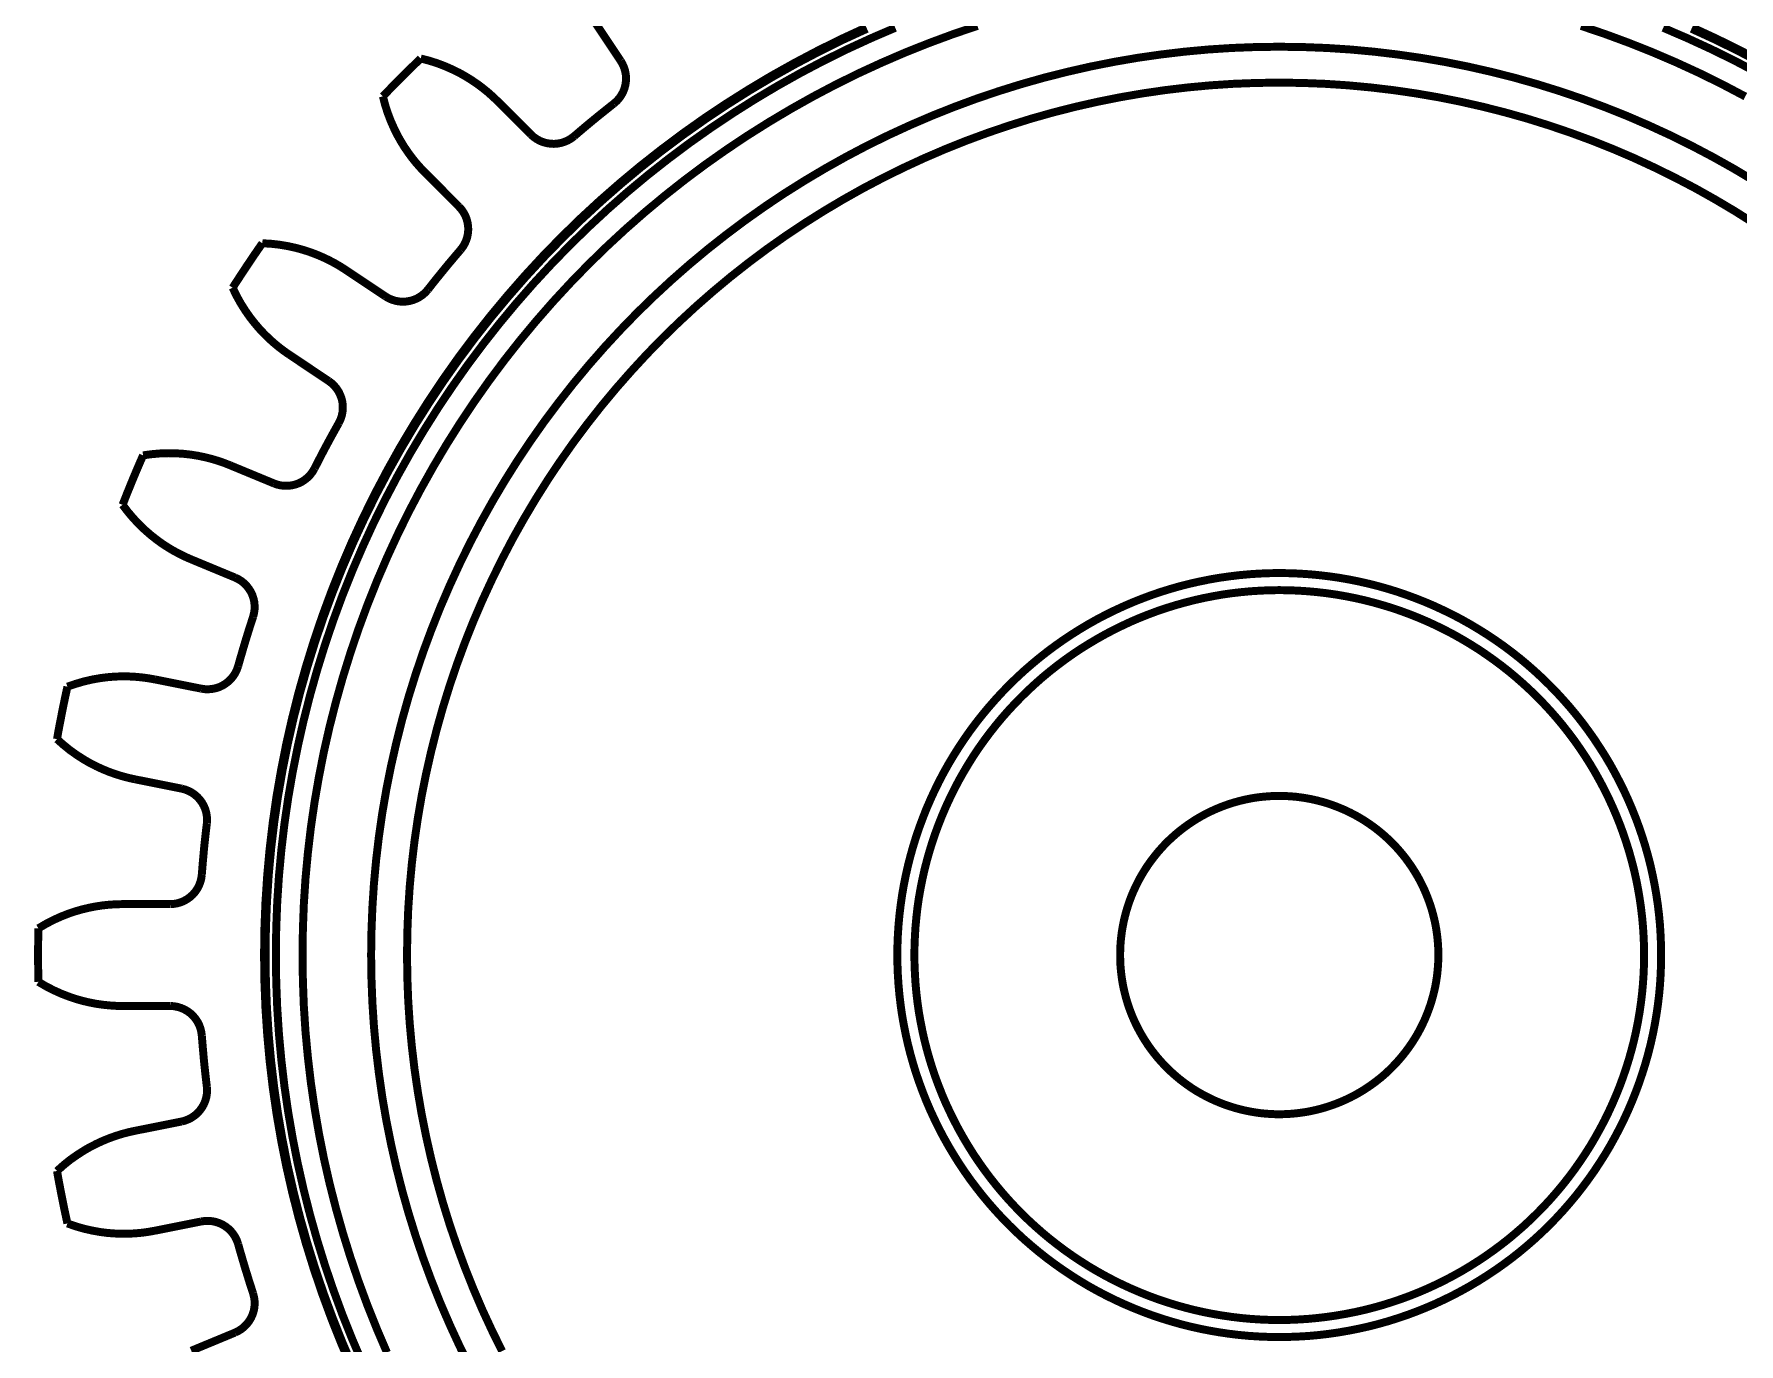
# Model space of a CAD drawing. Extents: x 1.1 to 21.8, y 1.7 to 15.4.
# Drawn here: x 7.435 to 9.544, y 2.749 to 4.369 of the extents above; entities that cross this region are included whole.
import ezdxf

# ---------------------------------------------------------------- set-up
doc = ezdxf.new("R2010")
doc.units = 0
doc.layers.get('0').update_dxf_attribs({"linetype": 'CONTINUOUS'})

msp = doc.modelspace()

# ---------------------------------------------------------------- linework, layer by layer
at = {"color": 0, "const_width": 0.00985}
for points in [[(8.16114, 4.33583), (8.12858, 4.38456)], [(8.465, 4.37722), (8.43517, 4.36344), (8.40565, 4.3489), (8.37657, 4.33356), (8.34788, 4.31754), (8.31967, 4.30072), (8.29183, 4.28315), (8.26449, 4.26492), (8.23763, 4.24593), (8.21132, 4.22624), (8.18549, 4.20589), (8.16021, 4.18485), (8.13547, 4.16319), (8.11133, 4.1409), (8.08778, 4.11794), (8.06483, 4.0944), (8.04254, 4.07026), (8.02089, 4.04551), (7.99983, 4.02024), (7.97949, 3.99442), (7.95979, 3.9681), (7.94081, 3.94125), (7.92258, 3.9139), (7.905, 3.88607), (7.88818, 3.85786), (7.87218, 3.82915), (7.85682, 3.80007), (7.84229, 3.77056), (7.8285, 3.74072), (7.81554, 3.7105), (7.80339, 3.67996), (7.79199, 3.64914), (7.78142, 3.618), (7.77171, 3.58658), (7.76275, 3.55496), (7.75467, 3.52311), (7.7474, 3.491), (7.741, 3.45876), (7.7354, 3.42638), (7.73068, 3.39382), (7.72683, 3.36117), (7.72385, 3.32844), (7.72168, 3.29563), (7.72038, 3.26281), (7.71994, 3.22993), (7.72038, 3.19706), (7.72168, 3.16417), (7.72385, 3.1314), (7.72683, 3.09864), (7.73068, 3.06597), (7.7354, 3.03347), (7.741, 3.00103), (7.7474, 2.96881), (7.75467, 2.93674), (7.76275, 2.90489), (7.77171, 2.87321), (7.78142, 2.84185), (7.79199, 2.81071), (7.80339, 2.77983), (7.81554, 2.74929), (7.8285, 2.71912)], [(7.83018, 2.71983), (7.81722, 2.75), (7.80507, 2.78049), (7.79372, 2.81131), (7.78315, 2.84239), (7.77344, 2.87375), (7.76449, 2.90533), (7.75646, 2.93718), (7.74918, 2.96918), (7.74278, 3.00136), (7.73719, 3.03375), (7.73247, 3.06625), (7.72863, 3.09885), (7.72564, 3.13151), (7.72353, 3.16428), (7.72222, 3.19706), (7.72179, 3.22993), (7.72222, 3.26275), (7.72353, 3.29551), (7.72564, 3.32829), (7.72863, 3.361), (7.73247, 3.39361), (7.73719, 3.42611), (7.74278, 3.45844), (7.74918, 3.49067), (7.75646, 3.52268), (7.76449, 3.55447), (7.77344, 3.5861), (7.78315, 3.61746), (7.79372, 3.64854), (7.80507, 3.67931), (7.81722, 3.70979), (7.83018, 3.73996), (7.84392, 3.76981), (7.85846, 3.79921), (7.87375, 3.82829), (7.88981, 3.85693), (7.90657, 3.88514), (7.9241, 3.91292), (7.94233, 3.94021), (7.96126, 3.96701), (7.9809, 3.99333), (8.00125, 4.0191), (8.02225, 4.04432), (8.04389, 4.06901), (8.06619, 4.09315), (8.08908, 4.11664), (8.11257, 4.13954), (8.13672, 4.16183), (8.1614, 4.18349), (8.18664, 4.20449), (8.2124, 4.22483), (8.23872, 4.24447), (8.26551, 4.2634), (8.29281, 4.28163), (8.32058, 4.29915), (8.34879, 4.31592), (8.37744, 4.33197), (8.40653, 4.34728), (8.43593, 4.36182), (8.46576, 4.37554)], [(8.50082, 4.37674), (8.47092, 4.36388), (8.4414, 4.35032), (8.41228, 4.33594), (8.38351, 4.32081), (8.35514, 4.3049), (8.32726, 4.28831), (8.29975, 4.27094), (8.27274, 4.25288), (8.24621, 4.23415), (8.22017, 4.21468), (8.19467, 4.19461), (8.16965, 4.17383), (8.14524, 4.1524), (8.12136, 4.13032), (8.0981, 4.10764), (8.07542, 4.08436), (8.05333, 4.06049), (8.03196, 4.03608), (8.01113, 4.01107), (7.99104, 3.98557), (7.97157, 3.95953), (7.95285, 3.933), (7.93479, 3.90597), (7.91743, 3.87847), (7.90082, 3.85058), (7.88493, 3.82221), (7.86979, 3.79346), (7.85542, 3.76432), (7.84185, 3.73481), (7.829, 3.70492), (7.81694, 3.67475), (7.80572, 3.64426), (7.79525, 3.6135), (7.78564, 3.58247), (7.77681, 3.55117), (7.76882, 3.51969), (7.76167, 3.48801), (7.75532, 3.45611), (7.74978, 3.4241), (7.74511, 3.39193), (7.74132, 3.35965), (7.73833, 3.32731), (7.73622, 3.29486), (7.73497, 3.26243), (7.73454, 3.22993), (7.73454, 3.22993), (7.73497, 3.19743), (7.73622, 3.16493), (7.73833, 3.13254), (7.74132, 3.10015), (7.74511, 3.06787), (7.74978, 3.03575), (7.75532, 3.00369), (7.76167, 2.97185), (7.76882, 2.94011), (7.77681, 2.90864), (7.78564, 2.87733), (7.79525, 2.84631), (7.80572, 2.81554), (7.81694, 2.78504), (7.829, 2.75489), (7.84185, 2.72504)], [(8.60243, 4.37907), (8.57249, 4.36893), (8.54281, 4.35796), (8.5134, 4.34625), (8.48438, 4.33376), (8.45562, 4.32053), (8.42725, 4.30653), (8.39925, 4.29178), (8.37169, 4.27632), (8.34451, 4.26014), (8.31776, 4.24328), (8.29144, 4.22569), (8.26557, 4.20747), (8.24024, 4.18853), (8.21539, 4.16894), (8.19108, 4.14871), (8.16732, 4.12788), (8.1441, 4.10639), (8.12142, 4.08431), (8.09933, 4.06164), (8.07785, 4.03842), (8.05701, 4.01465), (8.03678, 3.99035), (8.01719, 3.9655), (7.99826, 3.94011), (7.98004, 3.91428), (7.96246, 3.88797), (7.94558, 3.86122), (7.92942, 3.83404), (7.91396, 3.80647), (7.89919, 3.77849), (7.88519, 3.75011), (7.87196, 3.72136), (7.85949, 3.69233), (7.84776, 3.66292), (7.83681, 3.63325), (7.82667, 3.60331), (7.81728, 3.57308), (7.80871, 3.54264), (7.80089, 3.51199), (7.79389, 3.48113), (7.78776, 3.45008), (7.78239, 3.41894), (7.77783, 3.38764), (7.77414, 3.35622), (7.77121, 3.32471), (7.76915, 3.29312), (7.76796, 3.26156), (7.76753, 3.22993), (7.76796, 3.19829), (7.76915, 3.16667), (7.77121, 3.1351), (7.77414, 3.10363), (7.77783, 3.07221), (7.78239, 3.0409), (7.78776, 3.00971), (7.79389, 2.97868), (7.80089, 2.94786), (7.80871, 2.91715), (7.81728, 2.88672), (7.82667, 2.8565), (7.83681, 2.82656), (7.84776, 2.79688), (7.85949, 2.76753), (7.87196, 2.73844)], [(9.55236, 4.29178), (9.52436, 4.30653), (9.49604, 4.32053), (9.46729, 4.33376), (9.43821, 4.34625), (9.40886, 4.35796), (9.37918, 4.36893), (9.34924, 4.37907)], [(9.56814, 4.32081), (9.53939, 4.33594), (9.51019, 4.35032), (9.48068, 4.36388), (9.45085, 4.37674)], [(9.48589, 4.37554), (9.51568, 4.36182), (9.54514, 4.34728), (9.57422, 4.33197)], [(9.57508, 4.33356), (9.54596, 4.3489), (9.5165, 4.36344), (9.4866, 4.37722)], [(9.56282, 4.18778), (9.53754, 4.20281), (9.51187, 4.21718), (9.48583, 4.2309), (9.45947, 4.24387), (9.43272, 4.25618), (9.40576, 4.26779), (9.37842, 4.27869), (9.35081, 4.2889), (9.32297, 4.29833), (9.29486, 4.30707), (9.2666, 4.31506), (9.23807, 4.32226), (9.20936, 4.32878), (9.18056, 4.33453), (9.15153, 4.33951), (9.12244, 4.34369), (9.09326, 4.34717), (9.06396, 4.34988), (9.03461, 4.35178), (9.00521, 4.35292), (8.97581, 4.35331), (8.9464, 4.35292), (8.91704, 4.35178), (8.88769, 4.34988), (8.8584, 4.34717), (8.82915, 4.34369), (8.80007, 4.33951), (8.77111, 4.33453), (8.74224, 4.32878), (8.7136, 4.32226), (8.68506, 4.31506), (8.65674, 4.30707), (8.62869, 4.29833), (8.60081, 4.2889), (8.57324, 4.27869), (8.5459, 4.26779), (8.51888, 4.25618), (8.49219, 4.24387), (8.46582, 4.2309), (8.43978, 4.21718), (8.41411, 4.20281), (8.38883, 4.18778), (8.36393, 4.1721), (8.33951, 4.15576), (8.31549, 4.13878), (8.29194, 4.12115), (8.26882, 4.10297), (8.24621, 4.08415), (8.22413, 4.06478), (8.20253, 4.04482), (8.18143, 4.02431), (8.16092, 4.00319), (8.14094, 3.98161), (8.12158, 3.95953), (8.10275, 3.9369), (8.08458, 3.91379), (8.06694, 3.89025), (8.04997, 3.86621), (8.03364, 3.84179), (8.01796, 3.81689), (8.00293, 3.79161), (7.98856, 3.76594), (7.97483, 3.7399), (7.96186, 3.71354), (7.94954, 3.68685), (7.93793, 3.65983), (7.92703, 3.63249), (7.91683, 3.60493), (7.90739, 3.57704), (7.89865, 3.54899), (7.89068, 3.52067), (7.88346, 3.49214), (7.87696, 3.46349), (7.87121, 3.43463), (7.86621, 3.40565), (7.86203, 3.37657), (7.85856, 3.34733), (7.85585, 3.31803), (7.85394, 3.28868), (7.85281, 3.25933), (7.85237, 3.22993), (7.85281, 3.20053), (7.85394, 3.17111), (7.85585, 3.14176), (7.85856, 3.11247), (7.86203, 3.08328), (7.86621, 3.05419), (7.87121, 3.02518), (7.87696, 2.99636), (7.88346, 2.96767), (7.89068, 2.93913), (7.89865, 2.91086), (7.90739, 2.88276), (7.91683, 2.85493), (7.92703, 2.82731), (7.93793, 2.79997), (7.94954, 2.773), (7.96186, 2.74625), (7.97483, 2.71989)], [(7.86697, 4.29199), (7.87272, 4.29796), (7.87847, 4.30388), (7.88428, 4.30974), (7.896, 4.32146), (7.90186, 4.32726), (7.90776, 4.33301), (7.91374, 4.33876)], [(8.00868, 4.28614), (8.00265, 4.29189), (7.99647, 4.29736), (7.99001, 4.30257), (7.98329, 4.30757), (7.97624, 4.31233), (7.96897, 4.31679), (7.96149, 4.32101), (7.95378, 4.32482), (7.94412, 4.3291), (7.93431, 4.33285), (7.9241, 4.3361), (7.91374, 4.33876)], [(8.16114, 4.33583), (8.16336, 4.33197), (8.16521, 4.32785), (8.16656, 4.32357), (8.16743, 4.31912), (8.16775, 4.31461), (8.16754, 4.31011), (8.16683, 4.30567), (8.16564, 4.30132), (8.16396, 4.2971), (8.16183, 4.29324), (8.15929, 4.28961), (8.15636, 4.28629), (8.15261, 4.28293)], [(9.56347, 4.13482), (9.53961, 4.1499), (9.51531, 4.16433), (9.49067, 4.17817), (9.46565, 4.19129), (9.44032, 4.20378), (9.41471, 4.21565), (9.38872, 4.22678), (9.36253, 4.23725), (9.33599, 4.24701), (9.30925, 4.25608), (9.28228, 4.26449), (9.2551, 4.27214), (9.22771, 4.27908), (9.20014, 4.28532), (9.17247, 4.29085), (9.14458, 4.29563), (9.11664, 4.29969), (9.0886, 4.303), (9.06049, 4.30561), (9.03228, 4.30746), (9.00407, 4.30854), (8.97581, 4.30892), (8.9476, 4.30854), (8.91932, 4.30746), (8.89117, 4.30561), (8.86301, 4.303), (8.83496, 4.29969), (8.80701, 4.29563), (8.77919, 4.29085), (8.75146, 4.28532), (8.7239, 4.27908), (8.69656, 4.27214), (8.66938, 4.26449), (8.64242, 4.25608), (8.61561, 4.24701), (8.58914, 4.23725), (8.56287, 4.22678), (8.53694, 4.21565), (8.51129, 4.20378), (8.48594, 4.19129), (8.46094, 4.17817), (8.43631, 4.16433), (8.41206, 4.1499), (8.38813, 4.13482), (8.36469, 4.11914), (8.34158, 4.10286), (8.31896, 4.08594), (8.29676, 4.06847), (8.27507, 4.0504), (8.25385, 4.03179), (8.23307, 4.01258), (8.21283, 3.99289), (8.19314, 3.97265), (8.17399, 3.95188), (8.15533, 3.93067), (8.13726, 3.90896), (8.11979, 3.88678), (8.10286, 3.86415), (8.08658, 3.84104), (8.0709, 3.8176), (8.05583, 3.79368), (8.04139, 3.76942), (8.02756, 3.74479), (8.01443, 3.71978), (8.00196, 3.69444), (7.99007, 3.66878), (7.97894, 3.64285), (7.96847, 3.6166), (7.95871, 3.59011), (7.9496, 3.56332), (7.94125, 3.53635), (7.9336, 3.50917), (7.92665, 3.48178), (7.92042, 3.45426), (7.91487, 3.42654), (7.9101, 3.39871), (7.90603, 3.37076), (7.90272, 3.34272), (7.90013, 3.31456), (7.89828, 3.2864), (7.89719, 3.25814), (7.89681, 3.22993), (7.89719, 3.20167), (7.89828, 3.17344), (7.90013, 3.14524), (7.90272, 3.11714), (7.90603, 3.08908), (7.9101, 3.06114), (7.91487, 3.03326), (7.92042, 3.00558), (7.92665, 2.97803), (7.9336, 2.95063), (7.94125, 2.92344), (7.9496, 2.89649), (7.95871, 2.86974), (7.96847, 2.84321), (7.97894, 2.817), (7.99007, 2.79101), (8.00196, 2.7654), (8.01443, 2.74007)], [(7.9196, 4.19706), (7.91385, 4.20307), (7.90836, 4.20925), (7.90315, 4.21571), (7.89817, 4.22244), (7.89339, 4.22949), (7.88894, 4.23676), (7.88471, 4.24425), (7.88092, 4.25196), (7.87663, 4.26161), (7.87289, 4.27143), (7.86962, 4.28163), (7.86697, 4.29199)], [(8.05007, 4.24474), (8.00868, 4.28614)], [(8.10363, 4.24274), (8.10965, 4.24789), (8.11567, 4.25299), (8.12175, 4.25808), (8.12787, 4.26313), (8.134, 4.26812), (8.14019, 4.27311), (8.14638, 4.27806), (8.15261, 4.28293)], [(8.05007, 4.24474), (8.05344, 4.24175), (8.05712, 4.23915), (8.06104, 4.23699), (8.06521, 4.23529), (8.06961, 4.2341), (8.07411, 4.2334), (8.07856, 4.23318), (8.08306, 4.23351), (8.08751, 4.23438), (8.09169, 4.23568), (8.09576, 4.23747), (8.09961, 4.23969), (8.10363, 4.24274)], [(7.96099, 4.15565), (7.9196, 4.19706)], [(7.96099, 4.15565), (7.96397, 4.15229), (7.96658, 4.1486), (7.96875, 4.14469), (7.97043, 4.14051), (7.97162, 4.13612), (7.97233, 4.13162), (7.97254, 4.12717), (7.97217, 4.12267), (7.97136, 4.11822), (7.97006, 4.11404), (7.96826, 4.10997), (7.96604, 4.10612), (7.963, 4.10211)], [(7.68104, 4.05524), (7.68554, 4.06222), (7.69006, 4.06912), (7.69461, 4.07607), (7.69917, 4.08296), (7.70378, 4.08979), (7.70844, 4.09668), (7.71311, 4.10346), (7.71783, 4.11025)], [(7.82118, 4.07715), (7.81418, 4.08165), (7.80701, 4.08578), (7.79964, 4.08968), (7.7921, 4.09321), (7.78429, 4.09651), (7.77626, 4.0995), (7.76812, 4.10211), (7.75982, 4.10439), (7.74951, 4.10672), (7.7391, 4.10846), (7.72851, 4.10965), (7.71783, 4.11025)], [(7.92279, 4.05311), (7.92768, 4.05935), (7.93261, 4.06554), (7.93761, 4.07172), (7.9426, 4.07785), (7.94764, 4.08399), (7.95275, 4.09006), (7.95785, 4.09608), (7.963, 4.10211)], [(7.8699, 4.0446), (7.82118, 4.07715)], [(7.75119, 3.97244), (7.74442, 3.97715), (7.73779, 3.98221), (7.73139, 3.98753), (7.72526, 3.99311), (7.71918, 3.99914), (7.71337, 4.00537), (7.70785, 4.01193), (7.70253, 4.01872), (7.6965, 4.02735), (7.69086, 4.03629), (7.68571, 4.04563), (7.68104, 4.05524)], [(7.8699, 4.0446), (7.87375, 4.04237), (7.87787, 4.04053), (7.88217, 4.03917), (7.88661, 4.03831), (7.89111, 4.03797), (7.89561, 4.03819), (7.90007, 4.0389), (7.9044, 4.0401), (7.90864, 4.04178), (7.91249, 4.04389), (7.91613, 4.04644), (7.91943, 4.04937), (7.92279, 4.05311)], [(7.79992, 3.93989), (7.75119, 3.97244)], [(7.79992, 3.93989), (7.8035, 3.93718), (7.80675, 3.93408), (7.80963, 3.93061), (7.81213, 3.92686), (7.81413, 3.92279), (7.81569, 3.91857), (7.81679, 3.91417), (7.81733, 3.90972), (7.81733, 3.90522), (7.81689, 3.90082), (7.81592, 3.89649), (7.81451, 3.89231), (7.81228, 3.88775)], [(7.78244, 3.83187), (7.78603, 3.83892), (7.78965, 3.84597), (7.79329, 3.85297), (7.80078, 3.86697), (7.80458, 3.87392), (7.80843, 3.88086), (7.81228, 3.88775)], [(7.54492, 3.78678), (7.551, 3.80219), (7.55414, 3.80985), (7.55724, 3.81749), (7.56044, 3.82514), (7.56694, 3.84033), (7.57026, 3.84793)], [(7.67806, 3.83561), (7.67036, 3.83865), (7.66254, 3.84131), (7.65457, 3.84369), (7.64643, 3.84571), (7.63807, 3.84744), (7.62967, 3.84879), (7.62115, 3.84978), (7.61257, 3.85037), (7.60206, 3.85064), (7.59147, 3.85032), (7.58083, 3.84939), (7.57026, 3.84793)], [(7.73221, 3.81321), (7.67806, 3.83561)], [(7.73221, 3.81321), (7.73643, 3.81174), (7.74083, 3.81076), (7.74528, 3.81028), (7.74978, 3.81028), (7.75429, 3.81087), (7.75874, 3.8119), (7.76292, 3.81347), (7.76699, 3.81549), (7.77072, 3.81799), (7.77414, 3.82081), (7.77718, 3.824), (7.77989, 3.82753), (7.78244, 3.83187)], [(7.62989, 3.71924), (7.62229, 3.72254), (7.61486, 3.72624), (7.60753, 3.73019), (7.60037, 3.73449), (7.59326, 3.73915), (7.58637, 3.74419), (7.57964, 3.74951), (7.57314, 3.75515), (7.56549, 3.76243), (7.55826, 3.77013), (7.55137, 3.77826), (7.54492, 3.78678)], [(7.68397, 3.69683), (7.62989, 3.71924)], [(7.68397, 3.69683), (7.68804, 3.69488), (7.69185, 3.69249), (7.69532, 3.68967), (7.69851, 3.68642), (7.70128, 3.68283), (7.70367, 3.67899), (7.70557, 3.67492), (7.70697, 3.67063), (7.7079, 3.66624), (7.70828, 3.66183), (7.70817, 3.65739), (7.70757, 3.653), (7.70632, 3.64811)], [(7.68793, 3.58746), (7.69006, 3.59511), (7.6945, 3.61029), (7.69678, 3.61789), (7.69911, 3.62549), (7.70144, 3.63303), (7.70632, 3.64811)], [(7.64231, 3.5594), (7.64675, 3.55875), (7.65126, 3.55865), (7.65571, 3.55903), (7.66015, 3.55994), (7.66444, 3.56136), (7.66857, 3.56326), (7.67236, 3.56565), (7.67594, 3.56842), (7.67914, 3.57156), (7.68192, 3.57503), (7.68431, 3.57872), (7.68625, 3.58274), (7.68793, 3.58746)], [(7.46382, 3.49696), (7.46522, 3.5051), (7.46674, 3.51324), (7.46832, 3.52132), (7.46989, 3.52946), (7.47151, 3.53754), (7.47319, 3.54568), (7.47667, 3.56185)], [(7.58485, 3.57081), (7.57671, 3.57226), (7.56847, 3.57335), (7.56017, 3.57411), (7.55186, 3.57454), (7.54335, 3.5746), (7.53483, 3.57428), (7.52626, 3.57357), (7.51768, 3.57249), (7.50732, 3.57069), (7.49707, 3.56831), (7.48682, 3.56532), (7.47667, 3.56185)], [(7.64231, 3.5594), (7.58485, 3.57081)], [(7.56028, 3.44726), (7.55219, 3.44906), (7.54417, 3.45117), (7.53624, 3.45367), (7.52838, 3.45643), (7.52046, 3.45969), (7.51275, 3.46322), (7.50504, 3.46712), (7.49761, 3.4714), (7.48872, 3.47706), (7.48008, 3.48318), (7.47179, 3.48986), (7.46382, 3.49696)], [(7.61774, 3.43582), (7.56028, 3.44726)], [(7.61774, 3.43582), (7.62207, 3.43468), (7.62625, 3.43306), (7.63026, 3.43099), (7.634, 3.42844), (7.63743, 3.42551), (7.64046, 3.42215), (7.64312, 3.41857), (7.64535, 3.41461), (7.64714, 3.41049), (7.64839, 3.40625), (7.64914, 3.40186), (7.64942, 3.39746), (7.64914, 3.39242)], [(7.6429, 3.32932), (7.64421, 3.34517), (7.64492, 3.35303), (7.64561, 3.36094), (7.64643, 3.36882), (7.64817, 3.38456), (7.64914, 3.39242)], [(7.60368, 3.29292), (7.60812, 3.29318), (7.61257, 3.29394), (7.61686, 3.29519), (7.62104, 3.29693), (7.62494, 3.29921), (7.62864, 3.30186), (7.63194, 3.3049), (7.63488, 3.30832), (7.63743, 3.31201), (7.63949, 3.31597), (7.64106, 3.3201), (7.64219, 3.32437), (7.6429, 3.32932)], [(7.54503, 3.29292), (7.53678, 3.29275), (7.52854, 3.29221), (7.52024, 3.29135), (7.51199, 3.2901), (7.50364, 3.28847), (7.49533, 3.28651), (7.48703, 3.28418), (7.47889, 3.28147), (7.46907, 3.27767), (7.45942, 3.27333), (7.44997, 3.26839), (7.44075, 3.26297)], [(7.60368, 3.29292), (7.54503, 3.29292)], [(7.44075, 3.19683), (7.4406, 3.20508), (7.44049, 3.21338), (7.44043, 3.22163), (7.44037, 3.22993), (7.44043, 3.23817), (7.44049, 3.24647), (7.4406, 3.25472), (7.44075, 3.26297)], [(7.54503, 3.16694), (7.53678, 3.1671), (7.52854, 3.16764), (7.52024, 3.16851), (7.51199, 3.16971), (7.50364, 3.17133), (7.49533, 3.17329), (7.48703, 3.17567), (7.47889, 3.17839), (7.46907, 3.18218), (7.45942, 3.18653), (7.44997, 3.1914), (7.44075, 3.19683)], [(7.60368, 3.16694), (7.54503, 3.16694)], [(7.60368, 3.16694), (7.60812, 3.16667), (7.61257, 3.1659), (7.61686, 3.16461), (7.62104, 3.16288), (7.62494, 3.16064), (7.62864, 3.15799), (7.63194, 3.15494), (7.63488, 3.15153), (7.63743, 3.14779), (7.63949, 3.14387), (7.64106, 3.13971), (7.64219, 3.13547), (7.6429, 3.13049)], [(7.64914, 3.06739), (7.64817, 3.07525), (7.64729, 3.08311), (7.64643, 3.09104), (7.64561, 3.0989), (7.64492, 3.10678), (7.64421, 3.11469), (7.64356, 3.12256), (7.6429, 3.13049)], [(7.61774, 3.02399), (7.62207, 3.02513), (7.62625, 3.02675), (7.63026, 3.02881), (7.634, 3.03136), (7.63743, 3.03429), (7.64046, 3.03765), (7.64312, 3.04129), (7.64535, 3.04519), (7.64714, 3.04937), (7.64839, 3.0536), (7.64914, 3.05794), (7.64942, 3.06239), (7.64914, 3.06739)], [(7.56028, 3.01258), (7.55219, 3.01079), (7.54417, 3.00868), (7.53624, 3.00618), (7.52838, 3.00336), (7.52046, 3.00017), (7.51275, 2.99658), (7.50504, 2.99268), (7.49761, 2.98844), (7.48872, 2.98275), (7.48008, 2.97667), (7.47179, 2.97), (7.46382, 2.96289)], [(7.61774, 3.02399), (7.56028, 3.01258)], [(7.47667, 2.898), (7.47319, 2.91417), (7.47151, 2.92225), (7.46989, 2.93039), (7.46832, 2.93847), (7.46674, 2.94661), (7.46522, 2.95475), (7.46382, 2.96289)], [(7.58485, 2.889), (7.57671, 2.88758), (7.56847, 2.88644), (7.56017, 2.88569), (7.55186, 2.88531), (7.54335, 2.88525), (7.53483, 2.88558), (7.52626, 2.88624), (7.51768, 2.88732), (7.50732, 2.88917), (7.49707, 2.8915), (7.48682, 2.89447), (7.47667, 2.898)], [(7.64231, 2.90044), (7.58485, 2.889)], [(7.64231, 2.90044), (7.64675, 2.90104), (7.65126, 2.90115), (7.65571, 2.90076), (7.66015, 2.89985), (7.66444, 2.89844), (7.66857, 2.89654), (7.67236, 2.89421), (7.67594, 2.89139), (7.67914, 2.88824), (7.68192, 2.88482), (7.68431, 2.88108), (7.68625, 2.87711), (7.68793, 2.87235)], [(7.70632, 2.81168), (7.70144, 2.82676), (7.69911, 2.83436), (7.69678, 2.8419), (7.6945, 2.8495), (7.69006, 2.86469), (7.68793, 2.87235)], [(7.68397, 2.76297), (7.68804, 2.76497), (7.69185, 2.76736), (7.69532, 2.77018), (7.69851, 2.77339), (7.70128, 2.77696), (7.70367, 2.78082), (7.70557, 2.78489), (7.70697, 2.78917), (7.7079, 2.79363), (7.70828, 2.79801), (7.70817, 2.80246), (7.70757, 2.80681), (7.70632, 2.81168)], [(7.68397, 2.76297), (7.62989, 2.74056)]]:
    msp.add_lwpolyline(points, dxfattribs=at)
for points in [[(9.44824, 3.22993), (9.44808, 3.24229), (9.4476, 3.25461), (9.44683, 3.26699), (9.44569, 3.27929), (9.44422, 3.29156), (9.44243, 3.30382), (9.44032, 3.31603), (9.43793, 3.32813), (9.43522, 3.34022), (9.43218, 3.35221), (9.42882, 3.3641), (9.42513, 3.37588), (9.42117, 3.38764), (9.41689, 3.39919), (9.41228, 3.41069), (9.40744, 3.42204), (9.40224, 3.43332), (9.39675, 3.44439), (9.391, 3.45535), (9.38499, 3.46615), (9.37864, 3.47678), (9.37201, 3.48719), (9.36518, 3.4975), (9.35801, 3.5076), (9.35064, 3.51753), (9.34299, 3.52724), (9.33507, 3.53674), (9.32693, 3.54601), (9.31853, 3.55512), (9.3099, 3.56396), (9.30106, 3.5726), (9.29194, 3.581), (9.28267, 3.58914), (9.27317, 3.59706), (9.26346, 3.60471), (9.25353, 3.61214), (9.24343, 3.61925), (9.23312, 3.62614), (9.22265, 3.63271), (9.21203, 3.63906), (9.20122, 3.64513), (9.19032, 3.65088), (9.17919, 3.65631), (9.16797, 3.66151), (9.15662, 3.66639), (9.14512, 3.67096), (9.13351, 3.67524), (9.12181, 3.67925), (9.11003, 3.68289), (9.0981, 3.68625), (9.0861, 3.68929), (9.07406, 3.692), (9.0619, 3.69444), (9.04969, 3.69656), (9.03749, 3.69829), (9.02522, 3.69976), (9.01292, 3.7009), (9.00054, 3.70171), (8.98817, 3.70221), (8.97581, 3.70236), (8.96343, 3.70221), (8.95111, 3.70171), (8.93875, 3.7009), (8.92643, 3.69976), (8.91417, 3.69829), (8.90192, 3.69656), (8.88971, 3.69444), (8.87761, 3.692), (8.8655, 3.68929), (8.85351, 3.68625), (8.84164, 3.68289), (8.82981, 3.67925), (8.81808, 3.67524), (8.80653, 3.67096), (8.79503, 3.66639), (8.78369, 3.66151), (8.7724, 3.65631), (8.76133, 3.65088), (8.75037, 3.64513), (8.73958, 3.63906), (8.72894, 3.63271), (8.71853, 3.62614), (8.70822, 3.61925), (8.69814, 3.61214), (8.68821, 3.60471), (8.6785, 3.59706), (8.669, 3.58914), (8.65967, 3.581), (8.65061, 3.5726), (8.64176, 3.56396), (8.63314, 3.55512), (8.62472, 3.54601), (8.6166, 3.53674), (8.60867, 3.52724), (8.60101, 3.51753), (8.59358, 3.5076), (8.58649, 3.4975), (8.57958, 3.48719), (8.57303, 3.47678), (8.56668, 3.46615), (8.5606, 3.45535), (8.55485, 3.44439), (8.54943, 3.43332), (8.54422, 3.42204), (8.53933, 3.41069), (8.53478, 3.39919), (8.53049, 3.38764), (8.52647, 3.37588), (8.52285, 3.3641), (8.51947, 3.35221), (8.51644, 3.34022), (8.51372, 3.32813), (8.51129, 3.31603), (8.50917, 3.30382), (8.50743, 3.29156), (8.50597, 3.27929), (8.50483, 3.26699), (8.50401, 3.25461), (8.50353, 3.24229), (8.50336, 3.22993), (8.50353, 3.21756), (8.50401, 3.20518), (8.50483, 3.19282), (8.50597, 3.1805), (8.50743, 3.16824), (8.50917, 3.15603), (8.51129, 3.14382), (8.51372, 3.13167), (8.51644, 3.11963), (8.51947, 3.10764), (8.52285, 3.09571), (8.52647, 3.08393), (8.53049, 3.07221), (8.53478, 3.0606), (8.53933, 3.0491), (8.54422, 3.03776), (8.54943, 3.02653), (8.55485, 3.0154), (8.5606, 3.0045), (8.56668, 2.99371), (8.57303, 2.98307), (8.57958, 2.9726), (8.58649, 2.96229), (8.59358, 2.95221), (8.60101, 2.94233), (8.60867, 2.93257), (8.6166, 2.92307), (8.62472, 2.91379), (8.63314, 2.90468), (8.64176, 2.89583), (8.65061, 2.88721), (8.65967, 2.87879), (8.669, 2.87067), (8.6785, 2.86274), (8.68821, 2.85508), (8.69814, 2.84771), (8.70822, 2.84056), (8.71853, 2.83371), (8.72894, 2.8271), (8.73958, 2.82075), (8.75037, 2.81472), (8.76133, 2.80897), (8.7724, 2.8035), (8.78369, 2.79829), (8.79503, 2.79346), (8.80653, 2.78885), (8.81808, 2.78456), (8.82981, 2.7806), (8.84164, 2.77692), (8.85351, 2.77354), (8.8655, 2.77051), (8.87761, 2.76779), (8.88971, 2.7654), (8.90192, 2.76329), (8.91417, 2.7615), (8.92643, 2.76004), (8.93875, 2.7589), (8.95111, 2.75814), (8.96343, 2.75765), (8.97581, 2.75749), (8.98817, 2.75765), (9.00054, 2.75814), (9.01292, 2.7589), (9.02522, 2.76004), (9.03749, 2.7615), (9.04969, 2.76329), (9.0619, 2.7654), (9.07406, 2.76779), (9.0861, 2.77051), (9.0981, 2.77354), (9.11003, 2.77692), (9.12181, 2.7806), (9.13351, 2.78456), (9.14512, 2.78885), (9.15662, 2.79346), (9.16797, 2.79829), (9.17919, 2.8035), (9.19032, 2.80897), (9.20122, 2.81472), (9.21203, 2.82075), (9.22265, 2.8271), (9.23312, 2.83371), (9.24343, 2.84056), (9.25353, 2.84771), (9.26346, 2.85508), (9.27317, 2.86274), (9.28267, 2.87067), (9.29194, 2.87879), (9.30106, 2.88721), (9.3099, 2.89583), (9.31853, 2.90468), (9.32693, 2.91379), (9.33507, 2.92307), (9.34299, 2.93257), (9.35064, 2.94233), (9.35801, 2.95221), (9.36518, 2.96229), (9.37201, 2.9726), (9.37864, 2.98307), (9.38499, 2.99371), (9.391, 3.0045), (9.39675, 3.0154), (9.40224, 3.02653), (9.40744, 3.03776), (9.41228, 3.0491), (9.41689, 3.0606), (9.42117, 3.07221), (9.42513, 3.08393), (9.42882, 3.09571), (9.43218, 3.10764), (9.43522, 3.11963), (9.43793, 3.13167), (9.44032, 3.14382), (9.44243, 3.15603), (9.44422, 3.16824), (9.44569, 3.1805), (9.44683, 3.19282), (9.4476, 3.20518), (9.44808, 3.21756), (9.44824, 3.22993)], [(9.42719, 3.22993), (9.42703, 3.2181), (9.42654, 3.20628), (9.42578, 3.1945), (9.42469, 3.18272), (9.42329, 3.17101), (9.4216, 3.15929), (9.4196, 3.14768), (9.41732, 3.13607), (9.41471, 3.12457), (9.41178, 3.11307), (9.40858, 3.10172), (9.40506, 3.09044), (9.40126, 3.07926), (9.39719, 3.06814), (9.39279, 3.05718), (9.38813, 3.04633), (9.38319, 3.0356), (9.37799, 3.02501), (9.37244, 3.01454), (9.36669, 3.00424), (9.36068, 2.99408), (9.35433, 2.9841), (9.34776, 2.97428), (9.34099, 2.96463), (9.33388, 2.95514), (9.32661, 2.94586), (9.31901, 2.93679), (9.31125, 2.9279), (9.30322, 2.91922), (9.29497, 2.91075), (9.28651, 2.9025), (9.27783, 2.89447), (9.26893, 2.88672), (9.25988, 2.87912), (9.2506, 2.87185), (9.2411, 2.86475), (9.23144, 2.85796), (9.22162, 2.8514), (9.21164, 2.84506), (9.2015, 2.83903), (9.19119, 2.83328), (9.18072, 2.82775), (9.17014, 2.82254), (9.1594, 2.8176), (9.14854, 2.81293), (9.13758, 2.80854), (9.12646, 2.80447), (9.11529, 2.80067), (9.104, 2.79715), (9.09267, 2.79394), (9.08117, 2.79101), (9.06967, 2.78842), (9.05806, 2.78614), (9.04644, 2.78413), (9.03472, 2.78244), (9.023, 2.78103), (9.01124, 2.77994), (8.99946, 2.77919), (8.98763, 2.77869), (8.97581, 2.77854), (8.96397, 2.77869), (8.95221, 2.77919), (8.94043, 2.77994), (8.92865, 2.78103), (8.91689, 2.78244), (8.90522, 2.78413), (8.89356, 2.78614), (8.882, 2.78842), (8.87044, 2.79101), (8.859, 2.79394), (8.8476, 2.79715), (8.83637, 2.80067), (8.82514, 2.80447), (8.81407, 2.80854), (8.80311, 2.81293), (8.79226, 2.8176), (8.78153, 2.82254), (8.77094, 2.82775), (8.76047, 2.83328), (8.75017, 2.83903), (8.74001, 2.84506), (8.72999, 2.8514), (8.72017, 2.85796), (8.7105, 2.86475), (8.70107, 2.87185), (8.69179, 2.87912), (8.68267, 2.88672), (8.67383, 2.89447), (8.66515, 2.9025), (8.65668, 2.91075), (8.64844, 2.91922), (8.6404, 2.9279), (8.6326, 2.93679), (8.62506, 2.94586), (8.61774, 2.95514), (8.61068, 2.96463), (8.60385, 2.97428), (8.59728, 2.9841), (8.59099, 2.99408), (8.58496, 3.00424), (8.57915, 3.01454), (8.57368, 3.02501), (8.56847, 3.0356), (8.56347, 3.04633), (8.55881, 3.05718), (8.55447, 3.06814), (8.55035, 3.07926), (8.54656, 3.09044), (8.54308, 3.10172), (8.53987, 3.11307), (8.53694, 3.12457), (8.53435, 3.13607), (8.53207, 3.14768), (8.53, 3.15929), (8.52832, 3.17101), (8.52696, 3.18272), (8.52587, 3.1945), (8.52513, 3.20628), (8.52463, 3.2181), (8.52447, 3.22993), (8.52463, 3.24175), (8.52513, 3.25353), (8.52587, 3.26531), (8.52696, 3.27707), (8.52832, 3.28885), (8.53, 3.30051), (8.53207, 3.31218), (8.53435, 3.32374), (8.53694, 3.33529), (8.53987, 3.34674), (8.54308, 3.35813), (8.54656, 3.36936), (8.55035, 3.38058), (8.55447, 3.39165), (8.55881, 3.40261), (8.56347, 3.41347), (8.56847, 3.42421), (8.57368, 3.43479), (8.57915, 3.44526), (8.58496, 3.45557), (8.59099, 3.46571), (8.59728, 3.47575), (8.60385, 3.48557), (8.61068, 3.49522), (8.61774, 3.50467), (8.62506, 3.51394), (8.6326, 3.52306), (8.6404, 3.5319), (8.64844, 3.54058), (8.65668, 3.54904), (8.66515, 3.55729), (8.67383, 3.56532), (8.68267, 3.57314), (8.69179, 3.58068), (8.70107, 3.588), (8.7105, 3.59506), (8.72017, 3.60189), (8.72999, 3.60846), (8.74001, 3.61475), (8.75017, 3.62076), (8.76047, 3.62657), (8.77094, 3.63206), (8.78153, 3.63726), (8.79226, 3.64225), (8.80311, 3.64692), (8.81407, 3.65126), (8.82514, 3.65539), (8.83637, 3.65918), (8.8476, 3.66265), (8.859, 3.66585), (8.87044, 3.66878), (8.882, 3.67139), (8.89356, 3.67367), (8.90522, 3.67572), (8.91689, 3.6774), (8.92865, 3.67876), (8.94043, 3.67985), (8.95221, 3.68061), (8.96397, 3.6811), (8.97581, 3.68126), (8.98763, 3.6811), (8.99946, 3.68061), (9.01124, 3.67985), (9.023, 3.67876), (9.03472, 3.6774), (9.04644, 3.67572), (9.05806, 3.67367), (9.06967, 3.67139), (9.08117, 3.66878), (9.09267, 3.66585), (9.104, 3.66265), (9.11529, 3.65918), (9.12646, 3.65539), (9.13758, 3.65126), (9.14854, 3.64692), (9.1594, 3.64225), (9.17014, 3.63726), (9.18072, 3.63206), (9.19119, 3.62657), (9.2015, 3.62076), (9.21164, 3.61475), (9.22162, 3.60846), (9.23144, 3.60189), (9.2411, 3.59506), (9.2506, 3.588), (9.25988, 3.58068), (9.26893, 3.57314), (9.27783, 3.56532), (9.28651, 3.55729), (9.29497, 3.54904), (9.30322, 3.54058), (9.31125, 3.5319), (9.31901, 3.52306), (9.32661, 3.51394), (9.33388, 3.50467), (9.34099, 3.49522), (9.34776, 3.48557), (9.35433, 3.47575), (9.36068, 3.46571), (9.36669, 3.45557), (9.37244, 3.44526), (9.37799, 3.43479), (9.38319, 3.42421), (9.38813, 3.41347), (9.39279, 3.40261), (9.39719, 3.39165), (9.40126, 3.38058), (9.40506, 3.36936), (9.40858, 3.35813), (9.41178, 3.34674), (9.41471, 3.33529), (9.41732, 3.32374), (9.4196, 3.31218), (9.4216, 3.30051), (9.42329, 3.28885), (9.42469, 3.27707), (9.42578, 3.26531), (9.42654, 3.25353), (9.42703, 3.24175), (9.42719, 3.22993)], [(9.17269, 3.22993), (9.17258, 3.23633), (9.17225, 3.24274), (9.17171, 3.24908), (9.17101, 3.25549), (9.17008, 3.26183), (9.16894, 3.26812), (9.16758, 3.27436), (9.16601, 3.2806), (9.16428, 3.28678), (9.16233, 3.29286), (9.16015, 3.29889), (9.15782, 3.30485), (9.15533, 3.31076), (9.15256, 3.31657), (9.14968, 3.32226), (9.1466, 3.32785), (9.14328, 3.33339), (9.13981, 3.33876), (9.13618, 3.34403), (9.13238, 3.34924), (9.12842, 3.35422), (9.12429, 3.35915), (9.12001, 3.36393), (9.11556, 3.36854), (9.111, 3.37299), (9.10628, 3.37733), (9.1014, 3.38151), (9.0964, 3.38553), (9.09125, 3.38938), (9.08599, 3.39301), (9.08068, 3.39654), (9.07514, 3.39985), (9.06961, 3.403), (9.06392, 3.40593), (9.05811, 3.40875), (9.05225, 3.41129), (9.04633, 3.41368), (9.04031, 3.4159), (9.03424, 3.41792), (9.02806, 3.41971), (9.02186, 3.42128), (9.01557, 3.42269), (9.00933, 3.42389), (9.00299, 3.42486), (8.99664, 3.42567), (8.99024, 3.42622), (8.98383, 3.4266), (8.97743, 3.42676), (8.97103, 3.42671), (8.96463, 3.42643), (8.95822, 3.42594), (8.95182, 3.42529), (8.94547, 3.42443), (8.93918, 3.42333), (8.93289, 3.42204), (8.92671, 3.42051), (8.92051, 3.41883), (8.91439, 3.41694), (8.90831, 3.41482), (8.90235, 3.41254), (8.89643, 3.41004), (8.89063, 3.40739), (8.88488, 3.40451), (8.87924, 3.40147), (8.87369, 3.39822), (8.86828, 3.39481), (8.86301, 3.39122), (8.85781, 3.38743), (8.85271, 3.38351), (8.84782, 3.37944), (8.84299, 3.37517), (8.83832, 3.37082), (8.83382, 3.36626), (8.82949, 3.36154), (8.82525, 3.35672), (8.82124, 3.35172), (8.81733, 3.34663), (8.81358, 3.34142), (8.81006, 3.3361), (8.80669, 3.33062), (8.8035, 3.32508), (8.80051, 3.31944), (8.79769, 3.31364), (8.79503, 3.30783), (8.79258, 3.30192), (8.79036, 3.2959), (8.78831, 3.28982), (8.78646, 3.28369), (8.78483, 3.2775), (8.78336, 3.27126), (8.78212, 3.26497), (8.78108, 3.25863), (8.78028, 3.25228), (8.77963, 3.24593), (8.77919, 3.23953), (8.77903, 3.23313), (8.77903, 3.22672), (8.77919, 3.22032), (8.77963, 3.21392), (8.78028, 3.20751), (8.78108, 3.20117), (8.78212, 3.19488), (8.78336, 3.18858), (8.78483, 3.18235), (8.78646, 3.17611), (8.78831, 3.16997), (8.79036, 3.1639), (8.79258, 3.15793), (8.79503, 3.15201), (8.79769, 3.14615), (8.80051, 3.1404), (8.8035, 3.13476), (8.80669, 3.12918), (8.81006, 3.12375), (8.81358, 3.11837), (8.81733, 3.11317), (8.82124, 3.10807), (8.82525, 3.10308), (8.82949, 3.09825), (8.83382, 3.09358), (8.83832, 3.08903), (8.84299, 3.08464), (8.84782, 3.0804), (8.85271, 3.07628), (8.85781, 3.07238), (8.86301, 3.06858), (8.86828, 3.065), (8.87369, 3.06158), (8.87924, 3.05838), (8.88488, 3.05533), (8.89063, 3.05246), (8.89643, 3.04975), (8.90235, 3.04731), (8.90831, 3.04497), (8.91439, 3.04292), (8.92051, 3.04101), (8.92671, 3.03928), (8.93289, 3.03782), (8.93918, 3.03651), (8.94547, 3.03543), (8.95182, 3.0345), (8.95822, 3.03386), (8.96463, 3.03336), (8.97103, 3.0331), (8.97743, 3.03304), (8.98383, 3.03321), (8.99024, 3.03358), (8.99664, 3.03418), (9.00299, 3.03494), (9.00933, 3.03592), (9.01557, 3.03711), (9.02186, 3.03851), (9.02806, 3.0401), (9.03424, 3.04194), (9.04031, 3.04394), (9.04633, 3.04611), (9.05225, 3.0485), (9.05811, 3.05111), (9.06392, 3.05387), (9.06961, 3.05681), (9.07514, 3.05994), (9.08068, 3.06332), (9.08599, 3.06679), (9.09125, 3.07047), (9.0964, 3.07433), (9.1014, 3.07829), (9.10628, 3.08247), (9.111, 3.08681), (9.11556, 3.09131), (9.12001, 3.09592), (9.12429, 3.10069), (9.12842, 3.10558), (9.13238, 3.11062), (9.13618, 3.11578), (9.13981, 3.12104), (9.14328, 3.12642), (9.1466, 3.13194), (9.14968, 3.13758), (9.15256, 3.14328), (9.15533, 3.14908), (9.15782, 3.15494), (9.16015, 3.16092), (9.16233, 3.16694), (9.16428, 3.17307), (9.16601, 3.17919), (9.16758, 3.18544), (9.16894, 3.19168), (9.17008, 3.19803), (9.17101, 3.20437), (9.17171, 3.21072), (9.17225, 3.21712), (9.17258, 3.22353), (9.17269, 3.22993)]]:
    msp.add_lwpolyline(points, close=True, dxfattribs=at)

doc.saveas('drawing.dxf')
